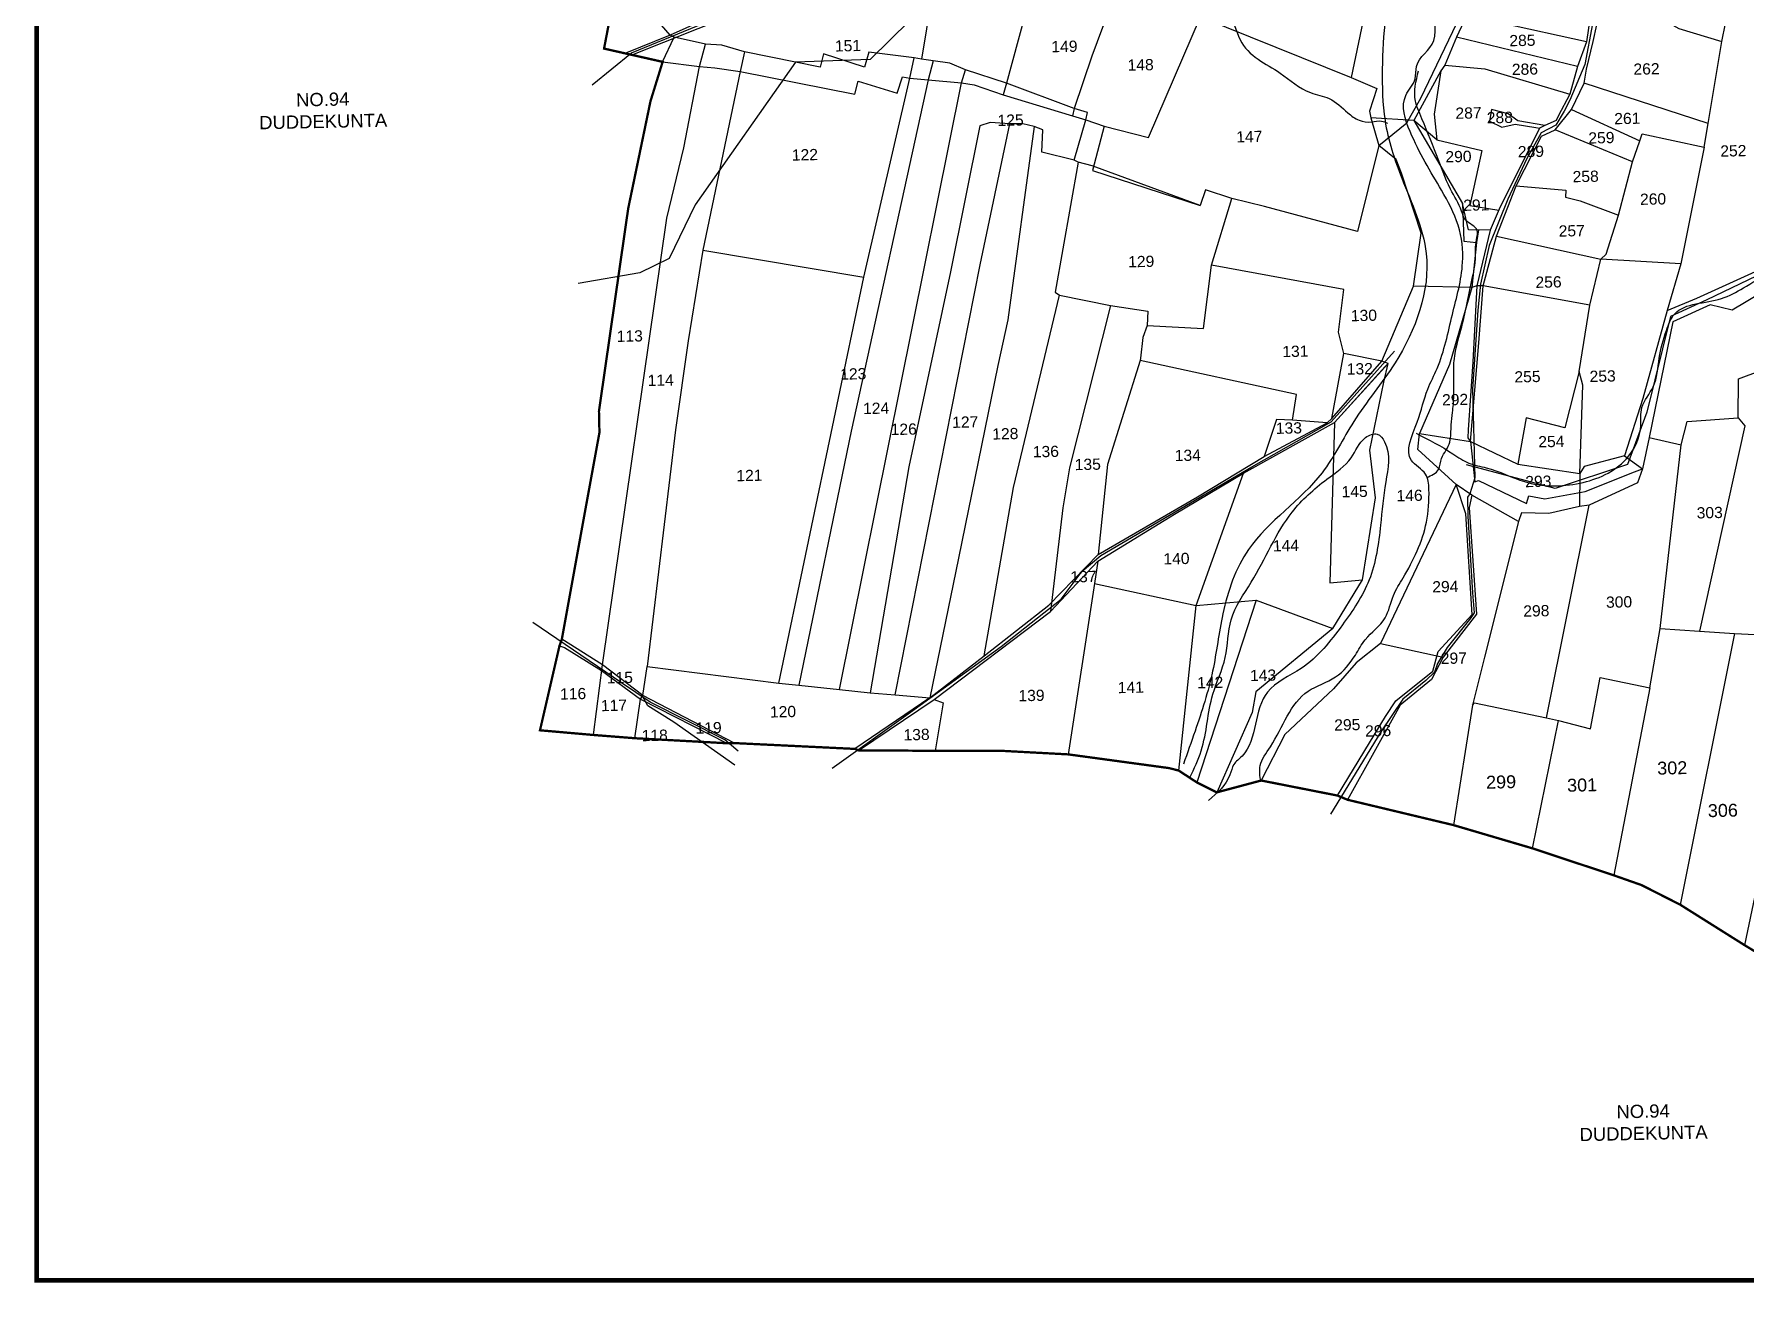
# Model space of a CAD drawing. Header units: inches. Extents: x 197015 to 220773, y 1618758 to 1626807.
# Drawn here: x 197015 to 199609, y 1619493 to 1621386 of the extents above; entities that cross this region are included whole.
import ezdxf
from ezdxf.enums import TextEntityAlignment as Align

# ---------------------------------------------------------------- set-up
doc = ezdxf.new("R2010")
doc.units = ezdxf.units.IN
doc.header["$LTSCALE"] = 15
doc.header["$MEASUREMENT"] = 0
for name, color, linetype in [('PLOT', 7, 'Continuous'), ('PLOT NO', 7, 'Continuous'), ('ROAD', 1, 'Continuous'), ('STREAM', 4, 'Continuous'), ('VILLAGE BOUNADRY', 5, 'Continuous'), ('VILLAGE BOUNDARY', 5, 'Continuous')]:
    doc.layers.add(name, color=color, linetype=linetype)
doc.styles.get("Standard").update_dxf_attribs({"font": 'arial.ttf'})

msp = doc.modelspace()

# ---------------------------------------------------------------- linework, layer by layer
at = {"layer": 'PLOT'}
for points in [[(199394.6, 1621451), (199420.4, 1621443.3), (199507.6, 1621394.1), (199572.7, 1621374.7), (199600.7, 1621511.6), (199542.3, 1621519), (199447.1, 1621533.1)], [(197920.1, 1621353.8), (198071.2, 1621414.1), (198078, 1621419.5), (198088.5, 1621462.6), (198129.7, 1621444.1), (198166.7, 1621425.8), (198328.7, 1621487.7), (198368.1, 1621490.3), (198379.8, 1621500.7), (198384.2, 1621499), (198506.1, 1621492.7), (198545, 1621487.4), (198580.8, 1621490), (198605.4, 1621493.5)], [(197967.7, 1621343.8), (198023.6, 1621336.7), (198046.6, 1621334.7), (198085.3, 1621329.4), (198258.8, 1621294.7), (198264.1, 1621314.3), (198322.9, 1621296.1), (198331.3, 1621321.1), (198342.5, 1621319.1), (198370.1, 1621316.7), (198420.8, 1621312.2), (198440, 1621309), (198483.8, 1621294), (198588.8, 1621262.2), (198608.9, 1621255.8), (198636.7, 1621246.2), (198704.2, 1621229), (198782.8, 1621411.8), (198784.9, 1621419.6), (198727, 1621456.7), (198741.9, 1621510.2)], [(198727, 1621456.7), (198669.6, 1621491.2), (198617.9, 1621352.6), (198591.2, 1621273.2), (198588.8, 1621262.2)], [(198383.2, 1621489.5), (198360.1, 1621347.9), (198348.8, 1621349.7), (198280.2, 1621358.7), (198273.7, 1621335.5), (198211.7, 1621355.9), (198206.6, 1621335.6), (198169, 1621343.3), (198092, 1621358.9), (198057.5, 1621369.3), (198032.7, 1621370.4), (197985, 1621381), (197979, 1621384.4), (197900.3, 1621475.7)], [(198535.3, 1621483.5), (198488.8, 1621311.6)], [(199367.6, 1621374.2), (199239.1, 1621402.6), (199254.7, 1621482.2), (199363.1, 1621460.8), (199379.1, 1621450.6)], [(199379.1, 1621450.6), (199367.6, 1621374.2), (199354.2, 1621336.7), (199342.6, 1621294.6), (199325, 1621261.3), (199321.8, 1621255.1), (199304.9, 1621247.3), (199296.7, 1621243.5), (199235.6, 1621120.6), (199221.8, 1621088.8), (199201.8, 1621004.3), (199195.6, 1620888.9), (199188.4, 1620786.3), (199187.8, 1620774.1), (199191.9, 1620768.5), (199198.6, 1620707.1), (199204.4, 1620709.4), (199276.8, 1620674.4), (199280.5, 1620685.9), (199304.6, 1620681.4), (199365.7, 1620692.7), (199440.7, 1620722.2), (199452.9, 1620726.8)], [(199191.9, 1620768.5), (199204.8, 1620917.9), (199211.4, 1621004.4), (199231.6, 1621079.7), (199261.2, 1621155.8), (199299.6, 1621231.2), (199320.5, 1621240.8), (199345.1, 1621271.5), (199364.3, 1621311.3), (199368, 1621332.7), (199378, 1621374.4), (199394.6, 1621451)], [(198069.5, 1621424.5), (197979, 1621384.4), (197910.5, 1621356.5)], [(197925.5, 1620318.7), (197934.1, 1620377.8), (197937.8, 1620383.2), (197944.4, 1620427.4), (198143.9, 1620402.3), (198174.1, 1620399.2), (198235.6, 1620392.5), (198282.1, 1620387.6), (198320, 1620384.7), (198372.4, 1620379.9), (198454.8, 1620443.5), (198552.9, 1620520.2), (198627.8, 1620597.2), (198778.5, 1620684.4), (198879.4, 1620745.8), (198974.6, 1620796.6), (198981.8, 1620803.1), (199057.7, 1620890.2), (199105.6, 1621003.7), (199117.1, 1621084.1), (199087.3, 1621175.3), (199079.4, 1621195.9), (199053, 1621216.9), (199095.8, 1621251.6), (199116.6, 1621288.7), (199183.7, 1621427.8)], [(199033.3, 1621426.2), (199011.3, 1621320), (199050, 1621303.4), (199038.8, 1621269.3), (199040.9, 1621259), (199053, 1621216.9), (199021, 1621086.9), (198879.7, 1621124.6), (198830.2, 1621136.7), (198790.5, 1621149.6), (198782.4, 1621126.2), (198618.6, 1621186), (198597.4, 1621191.7), (198591.3, 1621194.9), (198542.4, 1621207), (198544.1, 1621240.7), (198530.9, 1621245.6), (198513.7, 1621250.1), (198493.8, 1621250), (198464.1, 1621252.1), (198448.6, 1621246.9)], [(199189.6, 1621421), (199170.9, 1621381.2), (199153.3, 1621338.6), (199147.1, 1621330.1), (199106.2, 1621254.9), (199040.9, 1621259)], [(198782.8, 1621411.8), (199011.3, 1621320)], [(197863, 1620323.6), (197876.7, 1620430), (197973.8, 1621107), (197999.9, 1621213.3), (198023.6, 1621336.7), (198032.7, 1621370.4)], [(197967.7, 1621343.8), (197985, 1621381)], [(199354.2, 1621336.7), (199170.9, 1621381.2)], [(199546, 1621214.5), (199552.3, 1621250.4), (199572.7, 1621374.7)], [(198092, 1621358.9), (198085.3, 1621329.4), (198028.8, 1621058.3), (198006.5, 1620920.9), (197987.1, 1620786), (197944.4, 1620427.4)], [(198143.9, 1620402.3), (198272.8, 1621017.6), (198342.5, 1621319.1), (198348.8, 1621349.7)], [(198377.7, 1621345.4), (198370.1, 1621316.7), (198253.3, 1620784.3), (198174.1, 1620399.2)], [(198591.3, 1621194.9), (198608.9, 1621255.8), (198611.8, 1621267.1), (198591.2, 1621273.2), (198488.8, 1621311.6), (198426.6, 1621331.7), (198403.1, 1621341.6), (198377.7, 1621345.4), (198360.1, 1621347.9)], [(199153.3, 1621338.6), (199213.7, 1621333), (199342.6, 1621294.6)], [(198235.6, 1620392.5), (198420.8, 1621312.2), (198426.6, 1621331.7)], [(198488.8, 1621311.6), (198483.8, 1621294)], [(199147.1, 1621330.1), (199137, 1621264.3), (199140.8, 1621225.4), (199106.2, 1621254.9)], [(199552.3, 1621250.4), (199364.3, 1621311.3)], [(199304.9, 1621247.3), (199263.6, 1621254.6), (199249.2, 1621265.2), (199224.1, 1621271.5), (199220.9, 1621253.7), (199239.5, 1621245), (199259.7, 1621249.6), (199291, 1621244.1), (199296.7, 1621243.5)], [(199345.1, 1621271.5), (199448.8, 1621224.3)], [(198448.6, 1621246.9), (198403.9, 1621025.8), (198340.9, 1620730.1), (198282.1, 1620387.6)], [(198320, 1620384.7), (198448.9, 1621036), (198493.8, 1621250)], [(198530.9, 1621245.6), (198491, 1620952.9), (198475.8, 1620883.6), (198416.2, 1620591.8), (198372.4, 1620379.9)], [(198636.7, 1621246.2), (198619.3, 1621179.3), (198782.4, 1621126.2)], [(199106.2, 1621254.9), (199179.9, 1621129.2), (199182.1, 1621072.1), (199201.1, 1621069.8), (199193.9, 1621002), (199160.3, 1620885), (199114.6, 1620780.4), (199191.9, 1620768.5), (199263.8, 1620733.9), (199357.9, 1620719.7), (199362.1, 1620854), (199356.8, 1620874.3), (199334.8, 1620789.3), (199276.3, 1620804.2), (199263.8, 1620733.9)], [(199437.6, 1621192.2), (199320.5, 1621240.8)], [(199356.8, 1620874.3), (199373.1, 1620975.1), (199389.4, 1621045), (199397.4, 1621052.1), (199416.1, 1621111.2), (199437.6, 1621192.2), (199448.8, 1621224.3), (199452.3, 1621234.6), (199546, 1621214.5), (199511, 1621037.8), (199489.9, 1620966.8), (199453.3, 1620833.8), (199425.5, 1620746.5), (199452.9, 1620726.8)], [(199140.8, 1621225.4), (199209, 1621209.5), (199191.1, 1621126.3), (199234.9, 1621119)], [(198597.4, 1621191.7), (198562.7, 1620994.5), (198569.2, 1620990.3), (198646.4, 1620974.4), (198702.9, 1620965.7), (198702.1, 1620944.3), (198787.3, 1620939.7), (198799.6, 1621035.6), (198830.2, 1621136.7)], [(199868.1, 1621193.7), (199822.6, 1621163.9), (199784.3, 1621154.2), (199772.5, 1621148.6), (199744.3, 1621106.3), (199694, 1621043.6), (199678.4, 1621021.2), (199588.5, 1620967.3), (199555.1, 1620975.4), (199498.8, 1620949.6), (199462.6, 1620774.5), (199452.9, 1620726.8), (199445.2, 1620706), (199372.1, 1620672.1), (199357, 1620669.7), (199310.6, 1620659.1), (199269.4, 1620660.3), (199264.6, 1620647), (199213.1, 1620441.3), (199195.2, 1620369), (199166.3, 1620187)], [(199261.2, 1621155.8), (199336.3, 1621149.4), (199336.2, 1621138.6), (199358.2, 1621133.1), (199416.1, 1621111.2)], [(199489.9, 1620966.8), (199535.2, 1620985.4), (199657.1, 1621041.1), (199705.5, 1621079.1), (199762.7, 1621152.1), (199771.5, 1621160.7), (199777.6, 1621151.9)], [(199221.8, 1621088.8), (199188.9, 1621089.2), (199179.9, 1621129.2)], [(199204, 1621089.1), (199201.1, 1621069.8)], [(199231.6, 1621079.7), (199389.4, 1621045)], [(198028.8, 1621058.3), (198272.8, 1621017.6)], [(198264.6, 1620300.3), (198379.1, 1620377.4), (198555.4, 1620511), (198627.1, 1620586.9), (198743.5, 1620658.1), (198848.2, 1620720.4), (198986, 1620797.1), (199062.5, 1620882.1), (199067.3, 1620886.6), (199057.7, 1620890.2), (199000, 1620901.8), (198991.8, 1620934.2), (199000.1, 1620998.8), (198799.6, 1621035.6)], [(199511, 1621037.8), (199389.4, 1621045)], [(199373.1, 1620975.1), (199211.4, 1621004.4), (199201.8, 1621004.3), (199193.9, 1621002), (199105.6, 1621003.7)], [(198454.8, 1620443.5), (198499.2, 1620698.6), (198569.2, 1620990.3)], [(198646.4, 1620974.4), (198584.4, 1620728.7), (198574, 1620667.8), (198555.4, 1620511)], [(198702.1, 1620944.3), (198695.6, 1620925.9), (198692, 1620894.9), (198691.5, 1620891.2), (198642, 1620733.4), (198627.8, 1620597.2)], [(199462.6, 1620774.5), (199511.5, 1620763.3), (199520.3, 1620798.6), (199597.6, 1620804.1), (199598.2, 1620863.6), (199666.1, 1620888.6), (199729.2, 1620898.3), (199749, 1620900.6), (199789.3, 1620902.1), (199795.6, 1620934.2), (199836.3, 1620931.3)], [(198981.8, 1620803.1), (199000, 1620901.8)], [(198627.1, 1620586.9), (198622, 1620553), (198776.4, 1620519.8), (198867.3, 1620527.8), (198983.2, 1620485), (199028.6, 1620558.5), (199048.2, 1620683.2), (199039.3, 1620755.5), (199060.9, 1620858.5), (199067.3, 1620886.6), (198986, 1620797.1), (198979.1, 1620554.2), (199028.6, 1620558.5)], [(198922.1, 1620800.7), (198928.2, 1620839.6), (198691.5, 1620891.2)], [(198974.6, 1620796.6), (198922.1, 1620800.7), (198898.1, 1620801.7), (198879.4, 1620745.8)], [(199597.6, 1620804.1), (199608, 1620792.2), (199539.3, 1620481.1)], [(199264.6, 1620647), (199194.3, 1620687), (199170.3, 1620703.3), (199112.2, 1620756.1), (199114.6, 1620780.4)], [(199425.5, 1620746.5), (199364.4, 1620730.3), (199357.9, 1620719.7), (199357, 1620669.7)], [(199479.7, 1620485.1), (199511.5, 1620763.3)], [(198749.8, 1620269.7), (198776.4, 1620519.8), (198848.2, 1620720.4)], [(199170.3, 1620703.3), (199055.7, 1620462.2), (199018.6, 1620432.9), (198984.6, 1620393.6), (198910.7, 1620324.5), (198874.8, 1620254.6)], [(198990.4, 1620231.8), (199063.3, 1620351.7), (199078.7, 1620375.2), (199134.8, 1620420.3), (199142.9, 1620449.9), (199194.4, 1620506.4), (199184.9, 1620658.7), (199170.3, 1620703.3)], [(199194.3, 1620687), (199190, 1620668.4), (199201.3, 1620506.6), (199150.7, 1620441.4), (199133, 1620407.8), (199085.4, 1620368.8), (199005.8, 1620225.4)], [(199307.4, 1620349.7), (199372.1, 1620672.1)], [(198622, 1620553), (198582.4, 1620294.2)], [(198867.3, 1620527.8), (198777.3, 1620251.7)], [(198983.2, 1620485), (198866.5, 1620389.1), (198861.3, 1620357.5), (198807.5, 1620236.6)], [(199195.2, 1620369), (199198.1, 1620372.5), (199307.4, 1620349.7), (199325.3, 1620345.5), (199374, 1620333.1), (199388.4, 1620410.8), (199463.9, 1620395.1), (199479.7, 1620485.1), (199539.3, 1620481.1), (199592.2, 1620477.4), (199644.4, 1620474.8)], [(197811.4, 1620458.9), (197818.8, 1620456.4), (197874.9, 1620421.4), (197934.1, 1620377.8), (198065, 1620311.1)], [(198076.8, 1620311.3), (197937.8, 1620383.2), (197876.7, 1620430), (197814.9, 1620468.6)], [(199055.7, 1620462.2), (199150.7, 1620441.4)], [(199592.2, 1620477.4), (199510, 1620066.3)], [(198372.4, 1620379.9), (198259.2, 1620302.5)], [(198379.1, 1620377.4), (198392.9, 1620372.5), (198380.9, 1620299.6)], [(199463.9, 1620395.1), (199409.2, 1620110.9)], [(199286.2, 1620151.7), (199325.3, 1620345.5)], [(199673.3, 1620320.7), (199607.5, 1620005)]]:
    msp.add_lwpolyline(points, dxfattribs=at)
at = {"layer": 'ROAD'}
for points in [[(197860.7, 1621308.9), (197920.6, 1621357.5), (198030.2, 1621402.6), (198072.9, 1621420.8), (198086.9, 1621467.9), (198163.6, 1621436), (198187.1, 1621436.5), (198275.9, 1621471.6), (198326.3, 1621490.1), (198358.4, 1621493), (198406.3, 1621493.8), (198485.7, 1621491.7), (198575, 1621483.3), (198621.8, 1621488.2), (198744.9, 1621515.9), (198847.2, 1621527.9), (198887.8, 1621534.1), (198972.8, 1621575.8), (199047.5, 1621622.3), (199116.2, 1621692.7), (199186, 1621769.7), (199267.9, 1621872.7)], [(200527.6, 1621809.1), (200496.5, 1621683.4), (200454.8, 1621582.2), (200407, 1621501.4), (200376.9, 1621437.5), (200302.5, 1621396.7), (200082, 1621326.6), (199913.8, 1621245.6), (199841.8, 1621189.5), (199777.8, 1621157.7), (199735.3, 1621104.8), (199675.3, 1621043.1), (199550.2, 1620983.2), (199494.9, 1620958), (199459.3, 1620812.8), (199429.9, 1620733.6), (199320.3, 1620697.1), (199185.8, 1620732.9)], [(198406.3, 1621493.8), (198388.5, 1621486.9), (198380.5, 1621448.8), (198342.3, 1621406.4), (198282.4, 1621347.4), (198169, 1621343.3), (198017.1, 1621127.3), (197977.4, 1621045.7), (197933.3, 1621024.1), (197839.9, 1621007.9)], [(199376.8, 1621401.2), (199365.5, 1621339.8), (199342.4, 1621285.8), (199333.9, 1621268.9), (199321.2, 1621248), (199299.2, 1621236), (199277.6, 1621197.4), (199248.4, 1621135.5), (199220.4, 1621065.4), (199207.1, 1621007), (199203.2, 1620967.4), (199195.1, 1620847.9), (199198.6, 1620713.1), (199190.8, 1620689.1), (199187.6, 1620683.8), (199188.2, 1620655), (199195.3, 1620538.9), (199197.5, 1620508.8), (199192.6, 1620501.2), (199156.6, 1620456.2), (199141.8, 1620431.9), (199137.3, 1620419), (199124.5, 1620406.3), (199089.4, 1620378), (199056.1, 1620328.2), (198979.9, 1620203.8)], [(198224.6, 1620273.2), (198343.4, 1620358.2), (198480.9, 1620457.5), (198571.8, 1620529.4), (198603.6, 1620571.7), (198632, 1620595.7), (198767.7, 1620675.5), (198860.8, 1620730.1), (198981, 1620798), (199077.1, 1620905.4)], [(198082.2, 1620298.9), (198061.7, 1620316.2), (197949, 1620373.5), (197905.4, 1620402.7), (197771.1, 1620494.3)], [(198077, 1620278), (197984.4, 1620343), (197945, 1620367.9), (197937.3, 1620382.4)]]:
    msp.add_lwpolyline(points, dxfattribs=at)
at = {"layer": 'STREAM'}
for points in [[(198684.4, 1622914.2), (198688.5, 1622887.8), (198706.2, 1622868.1), (198723.4, 1622852.2), (198740.2, 1622811), (198777.1, 1622744.3), (198804.3, 1622695.6), (198844.7, 1622686.7), (198886.3, 1622691), (198928.2, 1622677.8), (198942.9, 1622647), (198967.6, 1622600.6), (198981.9, 1622566), (198991.6, 1622498), (198993.4, 1622457), (198986.8, 1622379.4), (198996, 1622333.6), (199040.1, 1622289.1), (199063.7, 1622248.9), (199063.9, 1622169.3), (199095, 1622118.6), (199119.7, 1622072.2), (199164.9, 1621977.1), (199176.9, 1621887.3), (199189, 1621793.9), (199175.6, 1621730.1), (199173.4, 1621648.8), (199135.4, 1621540.8), (199083.4, 1621470.9), (199063.8, 1621410.9), (199058.4, 1621332.7), (199062.5, 1621254.8), (199087.9, 1621167.4), (199125, 1621053.1), (199077.7, 1620887.4), (199015.1, 1620798.7), (198967.1, 1620720.9), (198855.6, 1620604.7), (198816.7, 1620507.3), (198801.2, 1620420.4), (198774.6, 1620329.4), (198757.1, 1620279.5)], [(198874.2, 1620252.8), (198873.3, 1620277.2), (198888.7, 1620305.8), (198945.9, 1620389.9), (198987.6, 1620411.6), (199017.5, 1620444.8), (199032.6, 1620467.9), (199062.5, 1620501), (199075.4, 1620535.2), (199089.8, 1620561.6), (199125.3, 1620646.1), (199129, 1620695.8), (199123.8, 1620719), (199102.4, 1620739.5), (199111.3, 1620797.9), (199127.3, 1620847.8), (199141.4, 1620879.2), (199164.6, 1620960.9), (199180, 1621039.6), (199173.4, 1621096.1), (199148.2, 1621149.1), (199100.6, 1621238.1), (199094, 1621293), (199108.2, 1621318.2), (199110.1, 1621336.8), (199136.5, 1621376), (199144.7, 1621428.9), (199166.3, 1621438.7), (199184.4, 1621501.1), (199203.4, 1621557.4), (199219.8, 1621662.5), (199234.6, 1621773.5), (199263.1, 1621857.9), (199311.1, 1621901.6), (199355.9, 1621914.1), (199379.3, 1621911.5), (199391.5, 1621921.9), (199393.9, 1621953.7), (199389.2, 1621993.2), (199397.2, 1622020.5), (199403.4, 1622054), (199433.2, 1622079.5), (199473.1, 1622102.8), (199515.7, 1622108.3), (199555.6, 1622093.7), (199583.3, 1622069.4), (199621.7, 1622014.4), (199663.5, 1621984.2), (199760.1, 1621966.8), (199840.9, 1621967.8), (199926.1, 1621990.1), (199994.2, 1622071.4), (200118, 1622167.1), (200205.5, 1622255), (200226.4, 1622291.2), (200215.6, 1622325.9), (200221.1, 1622359.3), (200208.9, 1622386.2), (200233.2, 1622455.6), (200257.5, 1622553.9), (200275, 1622608.5), (200294.4, 1622643.9), (200305.3, 1622679.8), (200321.6, 1622718.1), (200328.8, 1622747), (200336.9, 1622765.8), (200347.6, 1622776.1), (200358, 1622794.9), (200361.6, 1622810.5), (200392.1, 1622836)], [(199109.9, 1620780.8), (199165.5, 1620749.7), (199189.6, 1620735.6), (199215.9, 1620728.6), (199273.9, 1620707.6), (199357.8, 1620705.3), (199427.8, 1620741.6), (199450, 1620791), (199451.9, 1620819.8), (199468.9, 1620851.4), (199478.1, 1620894.7), (199488.9, 1620936.8), (199501.5, 1620961.7), (199572.2, 1620984.9), (199605.6, 1621001.2), (199644, 1621023.7), (199683, 1621049), (199717.5, 1621086.5), (199753.1, 1621125.1), (199788.6, 1621166.7), (199852.1, 1621198.1), (199921, 1621236.3), (199938.1, 1621261.9), (200000.5, 1621272.8), (200104.8, 1621335.7), (200191.6, 1621360.7), (200249.4, 1621374), (200292.2, 1621403.7), (200373.7, 1621443.3), (200424.5, 1621525.6)], [(198735.7, 1621473.4), (198761.7, 1621457.4), (198779.3, 1621435.3), (198823.4, 1621416.8), (198842.8, 1621377.4), (198870, 1621347.7), (198903.8, 1621326.7), (198949.3, 1621297.1), (198977.9, 1621288.2), (199006.1, 1621266.7), (199023.2, 1621255.2), (199041.9, 1621252.8), (199057.2, 1621254), (199066, 1621250.8)], [(199125.7, 1620713.7), (199143.5, 1620726.1), (199148.2, 1620742.8), (199154.9, 1620754.9), (199160.7, 1620767.6), (199162.7, 1620793.7), (199164.8, 1620812.3), (199166.8, 1620837), (199166.6, 1620867.6), (199167.2, 1620890.7), (199169.4, 1620905.3), (199180, 1620947.4), (199192.4, 1621005.4), (199199.6, 1621044.7), (199201, 1621074.3), (199202.2, 1621088.4), (199184.8, 1621104.1), (199178.5, 1621117.5), (199161.7, 1621151), (199140.5, 1621202.8), (199115.1, 1621265.5), (199108.7, 1621284.4), (199113.2, 1621330.2)], [(198766.9, 1620259.2), (198784, 1620299.7), (198801.6, 1620385.4), (198820.3, 1620441), (198829.3, 1620498.3), (198859.7, 1620555.1), (198921.9, 1620661.5), (198974.2, 1620711.1), (199011.3, 1620743.8), (199033, 1620774.3), (199050.8, 1620779.5), (199061.7, 1620768.1), (199063.5, 1620707.1), (199055.7, 1620641.6), (199038.5, 1620558.5), (198997.8, 1620490.3), (198935.6, 1620424.6), (198884.5, 1620388.7), (198866.1, 1620340.1), (198845.8, 1620291.7), (198833.4, 1620278.9), (198827.5, 1620263.2), (198794.8, 1620224.3)]]:
    msp.add_spline(points, degree=3, dxfattribs=at)
at = {"layer": 'VILLAGE BOUNADRY', "const_width": 7}
msp.add_lwpolyline([(197018.8, 1623268.4), (202146.5, 1623268.4), (202146.5, 1619496.9), (197018.8, 1619496.9)], close=True, dxfattribs=at)
at = {"layer": 'VILLAGE BOUNDARY', "const_width": 3.5}
msp.add_lwpolyline([(199664.9, 1619970.2), (199607.5, 1620005), (199510, 1620066.3), (199451.3, 1620096.1), (199409.2, 1620110.9), (199286.2, 1620151.7), (199166.3, 1620187), (199005.8, 1620225.4), (198990.4, 1620231.8), (198874.8, 1620254.6), (198807.5, 1620236.6), (198777.3, 1620251.7), (198749.8, 1620269.7), (198735.3, 1620273.4), (198582.4, 1620294.2), (198477.6, 1620299.8), (198380.9, 1620299.6), (198264.6, 1620300.3), (198259.2, 1620302.5), (198076.8, 1620311.3), (198065, 1620311.1), (197925.5, 1620318.7), (197863, 1620323.6), (197781.8, 1620330.7), (197811.4, 1620458.9), (197814.9, 1620468.6), (197849, 1620656.6), (197871.9, 1620781.9), (197871.2, 1620814.5), (197915.5, 1621121.6), (197949.3, 1621284.3), (197967.7, 1621343.8), (197878.9, 1621363.9), (197900.3, 1621475.7)], dxfattribs=at)

# ---------------------------------------------------------------- texts
at = {"layer": 'PLOT NO'}
for s, height, p in [('151', 17, (198248.6, 1621368.3)), ('149', 17, (198576.6, 1621367.2)), ('285', 17, (199270.7, 1621376.3)), ('148', 17, (198692.1, 1621339.3)), ('286', 17, (199274.5, 1621332.7)), ('262', 17, (199458.8, 1621333.1)), ('125', 17, (198495, 1621255.5)), ('287', 17, (199189, 1621266.3)), ('288', 17, (199236.5, 1621259.4)), ('261', 17, (199429.7, 1621258.1)), ('147', 17, (198856.8, 1621230.5)), ('259', 17, (199390.4, 1621228.8)), ('122', 17, (198183.3, 1621203)), ('290', 17, (199173.8, 1621200.3)), ('289', 17, (199283.6, 1621208)), ('252', 17, (199590.4, 1621209)), ('258', 17, (199366.6, 1621170.2)), ('291', 17, (199200.8, 1621126.8)), ('260', 17, (199468.7, 1621135.9)), ('257', 17, (199345.5, 1621087.8)), ('129', 17, (198693, 1621041.2)), ('256', 17, (199310.3, 1621010.1)), ('130', 17, (199030.5, 1620959.5)), ('113', 17, (197917.9, 1620928.2)), ('131', 17, (198926.6, 1620905.1)), ('114', 17, (197964.7, 1620861.4)), ('123', 17, (198256.6, 1620870.9)), ('132', 17, (199024.3, 1620878.6)), ('255', 17, (199278.4, 1620866.7)), ('253', 17, (199392.3, 1620867.5)), ('124', 17, (198291.2, 1620818.8)), ('292', 17, (199168.7, 1620831.9)), ('126', 17, (198333.1, 1620787)), ('127', 17, (198426.3, 1620797.9)), ('133', 17, (198916.8, 1620788.8)), ('128', 17, (198487, 1620780.2)), ('254', 17, (199314.6, 1620768.4)), ('136', 17, (198548.5, 1620753.2)), ('135', 17, (198612, 1620733.8)), ('134', 17, (198763.6, 1620747.5)), ('121', 17, (198099.2, 1620717)), ('293', 17, (199294.8, 1620708)), ('145', 17, (199016.4, 1620692.6)), ('146', 17, (199099.7, 1620686.6)), ('303', 17, (199554.6, 1620660.6)), ('144', 17, (198912.3, 1620610.6)), ('140', 17, (198746.4, 1620590.9)), ('137', 17, (198605.4, 1620563.6)), ('294', 17, (199153.9, 1620548.5)), ('300', 17, (199417.2, 1620525.2)), ('298', 17, (199291.8, 1620511.8)), ('297', 17, (199166.8, 1620440)), ('115', 17, (197902.8, 1620410.6)), ('141', 17, (198677.2, 1620395.8)), ('142', 17, (198797.6, 1620403.2)), ('143', 17, (198877.7, 1620414.1)), ('116', 17, (197832, 1620386.1)), ('117', 17, (197893.9, 1620368.5)), ('139', 17, (198526.7, 1620383.5)), ('120', 17, (198150.1, 1620358.9)), ('118', 17, (197955.7, 1620323)), ('119', 17, (198037.3, 1620334.5)), ('138', 17, (198352.5, 1620324.2)), ('295', 17, (199005.3, 1620339.1)), ('296', 17, (199052.1, 1620330)), ('302', 19.55, (199497.8, 1620273.7)), ('299', 19.55, (199238.4, 1620252.4)), ('301', 19.55, (199361.2, 1620247.8)), ('306', 19.55, (199574.5, 1620209.3))]:
    msp.add_text(s, height=height, rotation=1.2017, dxfattribs=at).set_placement(p, align=Align.MIDDLE_CENTER)
at = {"layer": 'PLOT NO', "color": 1, "char_height": 20, "width": 189.751, "attachment_point": 2, "rotation": 1.2017}
for insert in [(197452.3, 1621296.9), (199453.4, 1619763.3)]:
    msp.add_mtext('NO.94 DUDDEKUNTA', dxfattribs=dict(at, insert=insert))

doc.saveas('drawing.dxf')
